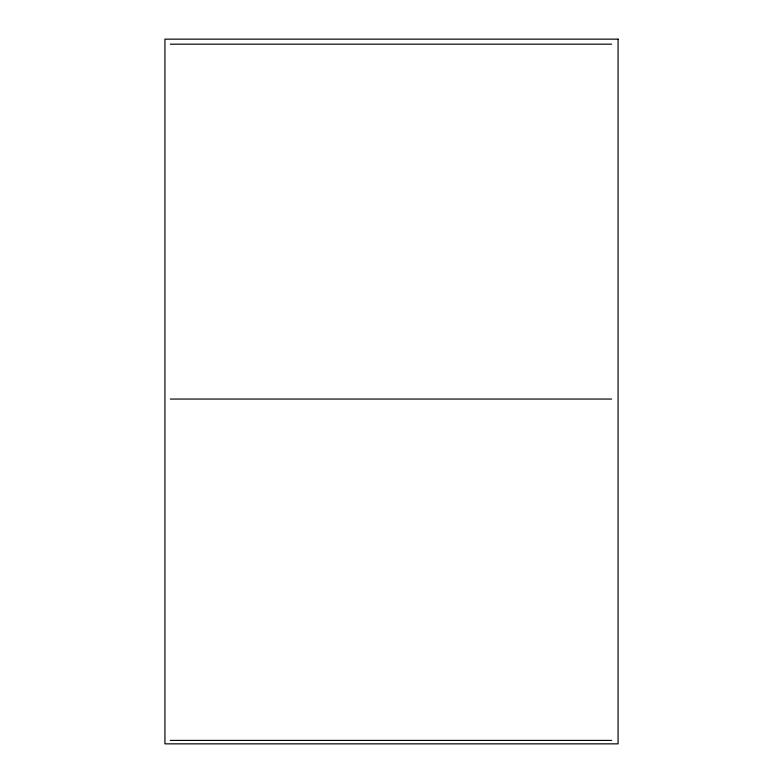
<?xml version="1.0" encoding="UTF-8"?>
<svg xmlns="http://www.w3.org/2000/svg" width="783" height="783" viewBox="0 0 783 783"><rect width="100%" height="100%" fill="white"/><g stroke="black" fill="none" stroke-linecap="round" stroke-linejoin="round"><path stroke-width="1.17" d="M170.293 44.171L611.65 44.171M170.293 399.056L611.65 399.056M170.293 740.415L611.65 740.415M618.071 39.15L164.929 39.15L164.929 743.85L618.071 743.85L618.071 39.15"/></g></svg>
